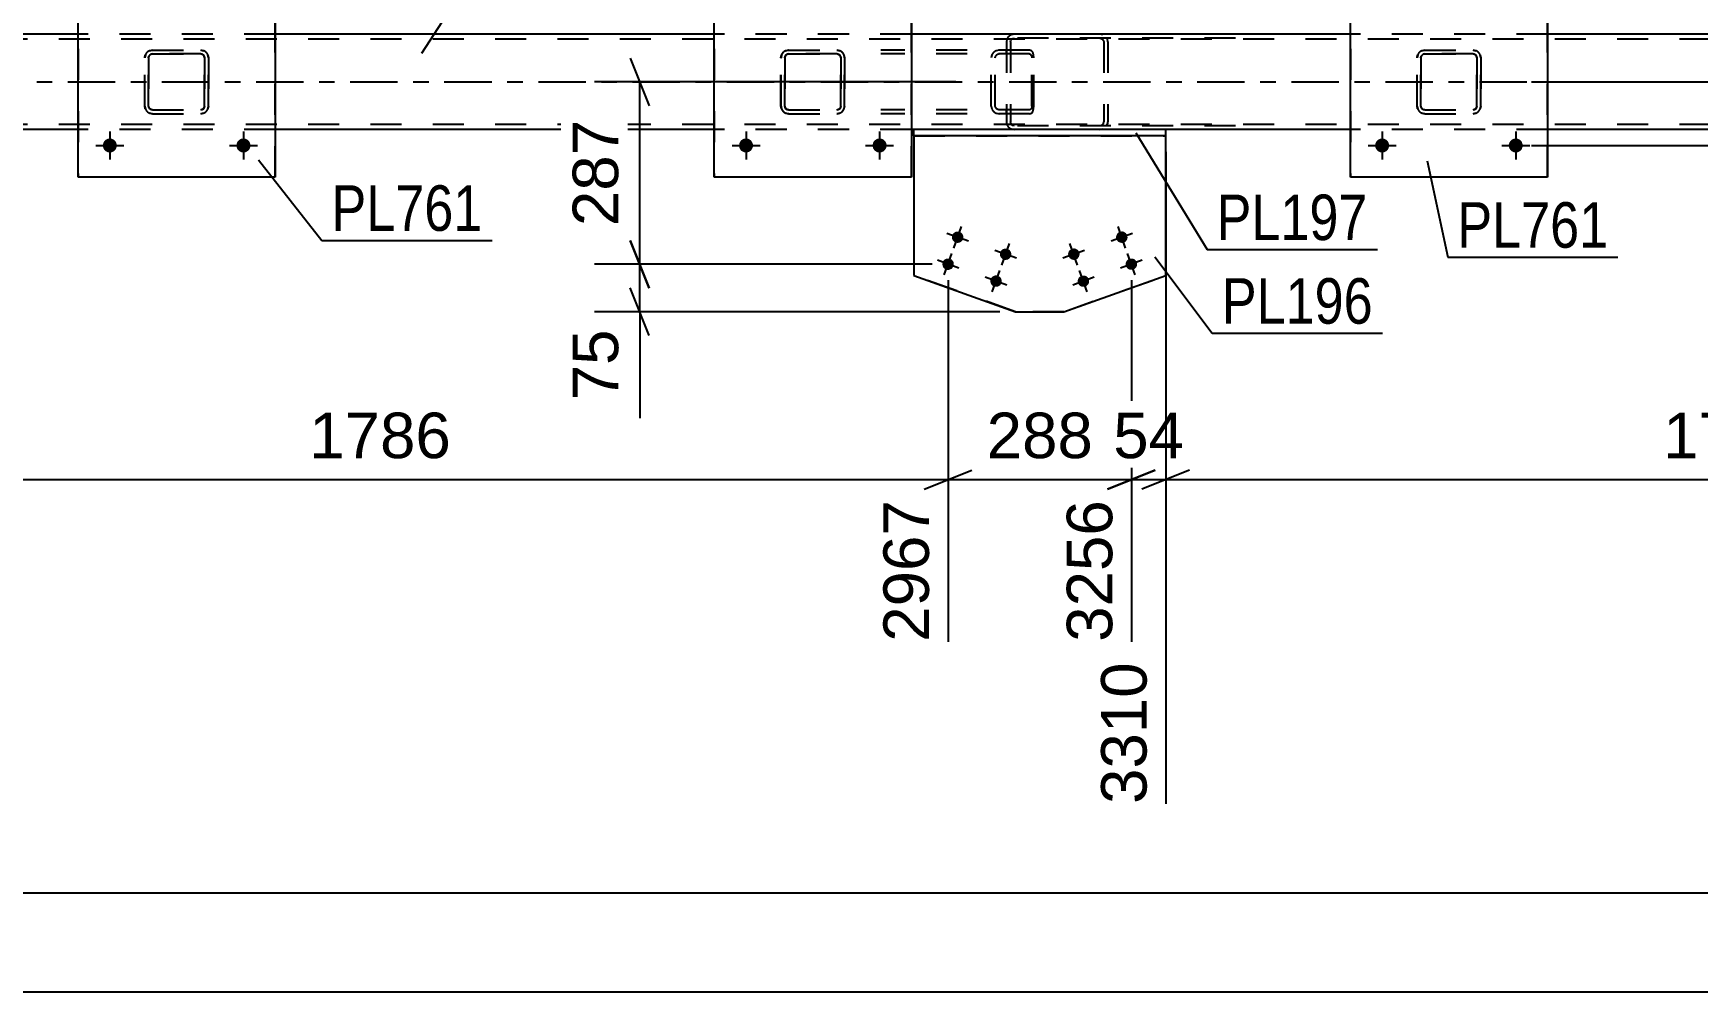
# Model space of a CAD drawing. Header units: millimetres. Extents: x -68 to 773, y -404 to 190.
# Drawn here: x 53.1 to 157.8, y 74.3 to 134.6 of the extents above; entities that cross this region are included whole.
import ezdxf

# ---------------------------------------------------------------- set-up
doc = ezdxf.new("R2010")
doc.units = ezdxf.units.MM
doc.linetypes.add('DXK_LINE_DOT2', pattern=[3.9198, 1.9599, -1.9599])
doc.linetypes.add('DXK_LINE_DOT3', pattern=[5.9187, 2.979, -0.9799, 0.9799, -0.9799])
doc.styles.add('Arial', font='ARIAL.TTF', dxfattribs={"height": 0.2})
doc.styles.add('Arial Narrow', font='ARIALN.TTF', dxfattribs={"height": 0.2})

# ---------------------------------------------------------------- blocks, each defined once
blk = doc.blocks.new('Part-318892922-5499 - 5491')
at = {"color": 2, "linetype": 'Continuous'}
for p, q in [((108.48, 128.17), (108.48, 119.39)), ((124.33, 119.39), (124.33, 128.17)), ((108.48, 119.39), (114.89, 117.11)), ((117.93, 117.11), (124.33, 119.39)), ((114.89, 117.11), (117.93, 117.11)), ((114.89, 117.11), (114.89, 117.11)), ((117.93, 117.11), (117.93, 117.11))]:
    blk.add_line(p, q, dxfattribs=at)
at = {"color": 7, "linetype": 'DXK_LINE_DOT2'}
for p, q in [((124.33, 128.17), (108.48, 128.17)), ((108.48, 128.17), (108.48, 128.17)), ((108.48, 128.17), (124.33, 128.17)), ((108.48, 128.17), (108.48, 128.17)), ((124.33, 128.17), (124.33, 128.17)), ((124.33, 128.17), (124.33, 128.17)), ((114.89, 117.11), (108.48, 119.39)), ((117.93, 117.11), (124.33, 119.39)), ((117.93, 117.11), (114.89, 117.11))]:
    blk.add_line(p, q, dxfattribs=at)
blk = doc.blocks.new('Part-318892922-5504 - 5491')
at = {"color": 2, "linetype": 'Continuous'}
for p, q in [((124.33, 128.57), (108.48, 128.57)), ((108.48, 128.17), (108.48, 128.57)), ((124.33, 128.17), (108.48, 128.17)), ((124.33, 128.17), (124.33, 128.57))]:
    blk.add_line(p, q, dxfattribs=at)
blk = doc.blocks.new('Bolt-318892922-5505 - 5491')
at = {"linetype": 'Continuous'}
for points in [[(111.25, 122.16), (111.32, 122.15), (111.39, 122.13), (111.46, 122.09), (111.51, 122.04), (111.56, 121.98), (111.59, 121.91), (111.6, 121.84), (111.6, 121.76), (111.59, 121.69), (111.56, 121.62), (111.51, 121.56), (111.46, 121.51), (111.39, 121.47), (111.32, 121.45), (111.25, 121.44), (111.17, 121.45), (111.1, 121.47), (111.04, 121.51), (110.98, 121.56), (110.93, 121.62), (110.9, 121.69), (110.89, 121.76), (110.89, 121.84), (110.9, 121.91), (110.93, 121.98), (110.98, 122.04), (111.04, 122.09), (111.1, 122.13), (111.17, 122.15)], [(110.64, 120.46), (110.72, 120.46), (110.79, 120.43), (110.86, 120.4), (110.91, 120.35), (110.96, 120.28), (110.99, 120.22), (111, 120.14), (111, 120.07), (110.99, 119.99), (110.96, 119.92), (110.91, 119.86), (110.86, 119.81), (110.79, 119.78), (110.72, 119.75), (110.64, 119.74), (110.57, 119.75), (110.5, 119.78), (110.43, 119.81), (110.38, 119.86), (110.33, 119.92), (110.3, 119.99), (110.29, 120.07), (110.29, 120.14), (110.3, 120.22), (110.33, 120.28), (110.38, 120.35), (110.43, 120.4), (110.5, 120.43), (110.57, 120.46)], [(114.26, 121.09), (114.34, 121.08), (114.41, 121.06), (114.47, 121.02), (114.53, 120.97), (114.57, 120.91), (114.6, 120.84), (114.62, 120.77), (114.62, 120.69), (114.6, 120.62), (114.57, 120.55), (114.53, 120.49), (114.47, 120.44), (114.41, 120.4), (114.34, 120.38), (114.26, 120.37), (114.19, 120.38), (114.12, 120.4), (114.05, 120.44), (114, 120.49), (113.95, 120.55), (113.92, 120.62), (113.9, 120.69), (113.9, 120.77), (113.92, 120.84), (113.95, 120.91), (114, 120.97), (114.05, 121.02), (114.12, 121.06), (114.19, 121.08)], [(113.66, 119.4), (113.74, 119.39), (113.81, 119.36), (113.87, 119.33), (113.93, 119.28), (113.97, 119.22), (114, 119.15), (114.02, 119.07), (114.02, 119), (114, 118.92), (113.97, 118.86), (113.93, 118.79), (113.87, 118.74), (113.81, 118.71), (113.74, 118.68), (113.66, 118.68), (113.59, 118.68), (113.51, 118.71), (113.45, 118.74), (113.39, 118.79), (113.35, 118.86), (113.32, 118.92), (113.3, 119), (113.3, 119.07), (113.32, 119.15), (113.35, 119.22), (113.39, 119.28), (113.45, 119.33), (113.51, 119.36), (113.59, 119.39)]]:
    blk.add_hatch(color=1, dxfattribs=at).paths.add_polyline_path(points)
at = {"color": 1, "linetype": 'Continuous'}
for p, q in [((111.01, 121.12), (111.49, 122.48)), ((111.93, 121.56), (110.57, 122.04)), ((110.4, 119.43), (110.89, 120.78)), ((114.94, 120.49), (113.58, 120.97)), ((114.02, 120.05), (114.5, 121.41)), ((111.32, 119.86), (109.97, 120.35)), ((113.42, 118.36), (113.9, 119.71)), ((114.34, 118.79), (112.98, 119.28))]:
    blk.add_line(p, q, dxfattribs=at)
blk = doc.blocks.new('Part-318892922-5506 - 5491')
at = {"color": 7, "linetype": 'DXK_LINE_DOT2'}
for p, q in [((115.77, 133.57), (106.42, 133.57)), ((115.77, 133.33), (106.42, 133.33)), ((113.4, 133.27), (113.36, 133.09)), ((113.36, 130.05), (113.36, 133.09)), ((113.61, 133.09), (113.63, 133.18)), ((113.61, 130.05), (113.61, 133.09)), ((113.63, 133.18), (113.69, 133.26)), ((113.86, 133.57), (113.67, 133.53)), ((113.69, 133.26), (113.77, 133.31)), ((113.77, 133.31), (113.86, 133.33)), ((114.31, 133.33), (114.31, 133.57)), ((115.88, 133.53), (115.77, 133.57)), ((115.77, 133.33), (115.83, 133.31)), ((115.83, 133.31), (115.87, 133.26)), ((115.87, 133.26), (115.9, 133.18)), ((115.97, 133.43), (115.88, 133.53)), ((115.9, 133.18), (115.91, 133.09)), ((115.91, 130.05), (115.91, 133.09)), ((116.02, 133.27), (115.97, 133.43)), ((116.04, 133.09), (116.02, 133.27)), ((116.04, 130.05), (116.04, 133.09)), ((115.77, 129.81), (106.42, 129.81)), ((113.36, 130.05), (113.4, 129.87)), ((113.63, 129.96), (113.61, 130.05)), ((113.69, 129.88), (113.63, 129.96)), ((113.77, 129.83), (113.69, 129.88)), ((113.86, 129.81), (113.77, 129.83)), ((114.31, 129.57), (114.31, 129.81)), ((115.83, 129.83), (115.77, 129.81)), ((115.87, 129.88), (115.83, 129.83)), ((115.9, 129.96), (115.87, 129.88)), ((115.91, 130.05), (115.9, 129.96)), ((115.97, 129.71), (116.02, 129.87)), ((116.02, 129.87), (116.04, 130.05)), ((115.77, 129.57), (106.42, 129.57)), ((113.67, 129.61), (113.86, 129.57)), ((115.77, 129.57), (115.88, 129.61)), ((115.88, 129.61), (115.97, 129.71))]:
    blk.add_line(p, q, dxfattribs=at)
for centre, start, end in [((113.85, 133.07), 111.1513, 156.1048), ((113.85, 130.06), 203.8952, 248.8487)]:
    blk.add_arc(centre, 0.492, start, end, dxfattribs=at)
blk = doc.blocks.new('Part-318892922-5729 - 5491')
at = {"color": 7, "linetype": 'DXK_LINE_DOT2'}
for p, q in [((60.13, 133.09), (60.16, 133.27)), ((60.17, 133.27), (60.13, 133.09)), ((60.13, 130.05), (60.13, 133.09)), ((60.13, 133.09), (60.13, 133.09)), ((60.13, 130.05), (60.13, 133.09)), ((60.37, 133.09), (60.39, 133.18)), ((60.38, 133.18), (60.37, 133.09)), ((60.37, 130.05), (60.37, 133.09)), ((60.37, 133.09), (60.37, 133.09)), ((60.37, 133.09), (60.37, 130.05)), ((60.44, 133.26), (60.38, 133.18)), ((60.39, 133.18), (60.44, 133.26)), ((60.42, 133.53), (60.61, 133.57)), ((60.61, 133.57), (60.43, 133.53)), ((60.44, 133.26), (60.52, 133.31)), ((60.51, 133.31), (60.44, 133.26)), ((60.61, 133.33), (60.51, 133.31)), ((60.52, 133.31), (60.61, 133.33)), ((60.61, 133.57), (63.65, 133.57)), ((60.61, 133.57), (60.61, 133.57)), ((60.61, 133.57), (63.65, 133.57)), ((60.61, 133.33), (63.65, 133.33)), ((60.61, 133.33), (60.61, 133.33)), ((63.65, 133.33), (60.61, 133.33)), ((63.65, 133.57), (63.65, 133.57)), ((63.65, 133.57), (63.83, 133.53)), ((63.83, 133.53), (63.65, 133.57)), ((63.65, 133.33), (63.65, 133.33)), ((63.65, 133.33), (63.74, 133.31)), ((63.74, 133.31), (63.65, 133.33)), ((63.74, 133.31), (63.74, 133.31)), ((63.74, 133.31), (63.82, 133.26)), ((63.82, 133.26), (63.74, 133.31)), ((63.82, 133.26), (63.87, 133.18)), ((63.87, 133.18), (63.82, 133.26)), ((63.87, 133.18), (63.89, 133.09)), ((63.89, 133.09), (63.87, 133.18)), ((63.89, 130.05), (63.89, 133.09)), ((63.89, 133.09), (63.89, 133.09)), ((63.89, 133.09), (63.89, 130.05)), ((64.09, 133.27), (64.13, 133.09)), ((64.13, 133.09), (64.09, 133.27)), ((64.13, 130.05), (64.13, 133.09)), ((64.13, 133.09), (64.13, 133.09)), ((64.13, 133.09), (64.13, 130.05)), ((60.13, 130.05), (60.13, 130.05)), ((60.16, 129.87), (60.13, 130.05)), ((60.13, 130.05), (60.17, 129.86)), ((60.37, 130.05), (60.37, 130.05)), ((60.39, 129.96), (60.37, 130.05)), ((60.37, 130.05), (60.38, 129.96)), ((60.38, 129.96), (60.44, 129.88)), ((60.44, 129.88), (60.39, 129.96)), ((60.52, 129.83), (60.44, 129.88)), ((60.44, 129.88), (60.51, 129.83)), ((60.51, 129.83), (60.61, 129.81)), ((60.61, 129.81), (60.52, 129.83)), ((60.61, 129.81), (63.65, 129.81)), ((60.61, 129.81), (60.61, 129.81)), ((60.61, 129.81), (63.65, 129.81)), ((63.74, 129.83), (63.65, 129.81)), ((63.65, 129.81), (63.74, 129.83)), ((63.65, 129.81), (63.65, 129.81)), ((63.82, 129.88), (63.74, 129.83)), ((63.74, 129.83), (63.82, 129.88)), ((63.87, 129.96), (63.82, 129.88)), ((63.82, 129.88), (63.87, 129.96)), ((63.89, 130.05), (63.87, 129.96)), ((63.87, 129.96), (63.89, 130.05)), ((63.89, 130.05), (63.89, 130.05)), ((64.13, 130.05), (64.09, 129.87)), ((64.09, 129.86), (64.13, 130.05)), ((64.13, 130.05), (64.13, 130.05)), ((60.42, 129.61), (60.43, 129.6)), ((60.61, 129.57), (60.42, 129.61)), ((60.43, 129.6), (60.61, 129.57)), ((60.61, 129.57), (63.65, 129.57)), ((60.61, 129.57), (60.61, 129.57)), ((60.61, 129.57), (63.65, 129.57)), ((63.83, 129.61), (63.65, 129.57)), ((63.65, 129.57), (63.83, 129.6)), ((63.65, 129.57), (63.65, 129.57))]:
    blk.add_line(p, q, dxfattribs=at)
at = {"color": 7, "linetype": 'DXK_LINE_DOT3'}
blk.add_line((62.13, 131.57), (62.12, 131.57), dxfattribs=at)
at = {"color": 7, "linetype": 'DXK_LINE_DOT2'}
for centre, start, end in [((60.61, 133.09), 112.5, 157.5), ((60.61, 133.09), 112.5, 157.5), ((63.65, 133.09), 22.5, 67.5), ((63.65, 133.09), 22.5, 67.5), ((60.61, 130.05), 202.5, 247.5), ((60.61, 130.05), 202.5, 247.5), ((63.65, 130.05), 292.5, 337.5), ((63.65, 130.05), 292.5, 337.5)]:
    blk.add_arc(centre, 0.48, start, end, dxfattribs=at)
blk = doc.blocks.new('Part-318892922-5745 - 5491')
at = {"color": 7, "linetype": 'DXK_LINE_DOT2'}
for p, q in [((668.17, 134.25), (7.94, 134.25)), ((68.33, 134.57), (55.93, 134.57)), ((108.34, 134.57), (95.94, 134.57)), ((148.34, 134.57), (135.94, 134.57)), ((668.17, 128.89), (7.94, 128.89)), ((68.33, 128.57), (55.93, 128.57)), ((108.34, 128.57), (95.94, 128.57)), ((124.33, 128.57), (108.48, 128.57)), ((148.34, 128.57), (135.94, 128.57))]:
    blk.add_line(p, q, dxfattribs=at)
at = {"color": 2, "linetype": 'Continuous'}
for p, q in [((55.93, 134.57), (28.34, 134.57)), ((95.94, 134.57), (68.33, 134.57)), ((135.94, 134.57), (108.34, 134.57)), ((175.93, 134.57), (148.34, 134.57)), ((55.93, 128.57), (39.2, 128.57)), ((95.94, 128.57), (68.33, 128.57)), ((108.48, 128.57), (108.34, 128.57)), ((135.94, 128.57), (124.33, 128.57)), ((175.93, 128.57), (148.34, 128.57))]:
    blk.add_line(p, q, dxfattribs=at)
at = {"color": 7, "linetype": 'DXK_LINE_DOT3'}
blk.add_line((7.94, 131.57), (668.17, 131.57), dxfattribs=at)
blk = doc.blocks.new('Bolt-318892922-5659 - 5491')
at = {"linetype": 'Continuous'}
for points in [[(57.49, 127.57), (57.5, 127.66), (57.53, 127.75), (57.57, 127.83), (57.64, 127.9), (57.71, 127.95), (57.79, 127.99), (57.88, 128.01), (57.98, 128.01), (58.07, 127.99), (58.15, 127.95), (58.23, 127.9), (58.29, 127.83), (58.33, 127.75), (58.36, 127.66), (58.37, 127.57), (58.36, 127.48), (58.33, 127.39), (58.29, 127.31), (58.23, 127.24), (58.15, 127.19), (58.07, 127.15), (57.98, 127.13), (57.88, 127.13), (57.79, 127.15), (57.71, 127.19), (57.64, 127.24), (57.57, 127.31), (57.53, 127.39), (57.5, 127.48)], [(65.89, 127.57), (65.9, 127.66), (65.93, 127.75), (65.97, 127.83), (66.04, 127.9), (66.11, 127.95), (66.19, 127.99), (66.28, 128.01), (66.38, 128.01), (66.47, 127.99), (66.55, 127.95), (66.63, 127.9), (66.69, 127.83), (66.73, 127.75), (66.76, 127.66), (66.77, 127.57), (66.76, 127.48), (66.73, 127.39), (66.69, 127.31), (66.63, 127.24), (66.55, 127.19), (66.47, 127.15), (66.38, 127.13), (66.28, 127.13), (66.19, 127.15), (66.11, 127.19), (66.04, 127.24), (65.97, 127.31), (65.93, 127.39), (65.9, 127.48)]]:
    blk.add_hatch(color=1, dxfattribs=at).paths.add_polyline_path(points)
at = {"color": 1, "linetype": 'Continuous'}
for p, q in [((57.93, 128.45), (57.93, 126.69)), ((66.33, 128.45), (66.33, 126.69)), ((57.05, 127.57), (58.81, 127.57)), ((65.45, 127.57), (67.21, 127.57))]:
    blk.add_line(p, q, dxfattribs=at)
blk = doc.blocks.new('Part-318892922-5690 - 5491')
at = {"color": 7, "linetype": 'DXK_LINE_DOT2'}
for p, q in [((114.34, 134.25), (114.31, 134.09)), ((114.31, 134.09), (114.31, 129.05)), ((114.35, 134.27), (114.34, 134.25)), ((114.56, 134.09), (114.58, 134.18)), ((114.56, 134.09), (114.56, 129.05)), ((114.58, 134.18), (114.64, 134.26)), ((114.82, 134.57), (114.62, 134.53)), ((114.64, 134.26), (114.72, 134.31)), ((114.72, 134.31), (114.82, 134.33)), ((128.72, 134.57), (114.82, 134.57)), ((128.72, 134.33), (114.82, 134.33)), ((120.38, 134.53), (120.18, 134.57)), ((120.18, 134.33), (120.28, 134.31)), ((120.28, 134.31), (120.36, 134.26)), ((120.36, 134.26), (120.42, 134.18)), ((120.42, 134.18), (120.44, 134.09)), ((120.44, 134.09), (120.44, 129.05)), ((120.66, 134.25), (120.65, 134.27)), ((120.69, 134.09), (120.66, 134.25)), ((120.69, 134.09), (120.69, 129.05)), ((114.31, 129.05), (114.32, 128.98)), ((114.32, 128.98), (114.35, 128.87)), ((114.58, 128.98), (114.56, 129.05)), ((114.58, 128.96), (114.58, 128.98)), ((114.64, 128.88), (114.58, 128.96)), ((114.72, 128.83), (114.64, 128.88)), ((114.82, 128.81), (114.72, 128.83)), ((128.72, 128.81), (114.82, 128.81)), ((120.28, 128.83), (120.18, 128.81)), ((120.36, 128.88), (120.28, 128.83)), ((120.42, 128.96), (120.36, 128.88)), ((120.42, 128.98), (120.44, 129.05)), ((120.42, 128.96), (120.42, 128.98)), ((120.65, 128.87), (120.68, 128.98)), ((120.68, 128.98), (120.69, 129.05)), ((114.62, 128.61), (114.82, 128.57)), ((128.72, 128.57), (114.82, 128.57)), ((120.18, 128.57), (120.38, 128.61))]:
    blk.add_line(p, q, dxfattribs=at)
for centre, start, end in [((114.8, 134.07), 110.7583, 155.68), ((114.8, 129.07), 204.32, 249.2417)]:
    blk.add_arc(centre, 0.496, start, end, dxfattribs=at)
blk = doc.blocks.new('Bolt-318892922-5697 - 5491')
at = {"linetype": 'Continuous'}
for points in [[(137.5, 127.57), (137.51, 127.66), (137.54, 127.75), (137.59, 127.83), (137.65, 127.9), (137.72, 127.95), (137.81, 127.99), (137.9, 128.01), (137.99, 128.01), (138.08, 127.99), (138.16, 127.95), (138.24, 127.9), (138.3, 127.83), (138.34, 127.75), (138.37, 127.66), (138.38, 127.57), (138.37, 127.48), (138.34, 127.39), (138.3, 127.31), (138.24, 127.24), (138.16, 127.19), (138.08, 127.15), (137.99, 127.13), (137.9, 127.13), (137.81, 127.15), (137.72, 127.19), (137.65, 127.24), (137.59, 127.31), (137.54, 127.39), (137.51, 127.48)], [(145.9, 127.57), (145.91, 127.66), (145.94, 127.75), (145.99, 127.83), (146.05, 127.9), (146.12, 127.95), (146.21, 127.99), (146.3, 128.01), (146.39, 128.01), (146.48, 127.99), (146.56, 127.95), (146.64, 127.9), (146.7, 127.83), (146.74, 127.75), (146.77, 127.66), (146.78, 127.57), (146.77, 127.48), (146.74, 127.39), (146.7, 127.31), (146.64, 127.24), (146.56, 127.19), (146.48, 127.15), (146.39, 127.13), (146.3, 127.13), (146.21, 127.15), (146.12, 127.19), (146.05, 127.24), (145.99, 127.31), (145.94, 127.39), (145.91, 127.48)]]:
    blk.add_hatch(color=1, dxfattribs=at).paths.add_polyline_path(points)
at = {"color": 1, "linetype": 'Continuous'}
for p, q in [((137.94, 128.45), (137.94, 126.69)), ((146.34, 128.45), (146.34, 126.69)), ((137.06, 127.57), (138.82, 127.57)), ((145.46, 127.57), (147.22, 127.57))]:
    blk.add_line(p, q, dxfattribs=at)
blk = doc.blocks.new('Bolt-318892922-5699 - 5491')
at = {"linetype": 'Continuous'}
for points in [[(97.5, 127.57), (97.51, 127.66), (97.53, 127.75), (97.58, 127.83), (97.64, 127.9), (97.72, 127.95), (97.8, 127.99), (97.89, 128.01), (97.98, 128.01), (98.07, 127.99), (98.16, 127.95), (98.23, 127.9), (98.29, 127.83), (98.34, 127.75), (98.37, 127.66), (98.38, 127.57), (98.37, 127.48), (98.34, 127.39), (98.29, 127.31), (98.23, 127.24), (98.16, 127.19), (98.07, 127.15), (97.98, 127.13), (97.89, 127.13), (97.8, 127.15), (97.72, 127.19), (97.64, 127.24), (97.58, 127.31), (97.53, 127.39), (97.51, 127.48)], [(105.9, 127.57), (105.91, 127.66), (105.93, 127.75), (105.98, 127.83), (106.04, 127.9), (106.12, 127.95), (106.2, 127.99), (106.29, 128.01), (106.38, 128.01), (106.47, 127.99), (106.56, 127.95), (106.63, 127.9), (106.69, 127.83), (106.74, 127.75), (106.77, 127.66), (106.78, 127.57), (106.77, 127.48), (106.74, 127.39), (106.69, 127.31), (106.63, 127.24), (106.56, 127.19), (106.47, 127.15), (106.38, 127.13), (106.29, 127.13), (106.2, 127.15), (106.12, 127.19), (106.04, 127.24), (105.98, 127.31), (105.93, 127.39), (105.91, 127.48)]]:
    blk.add_hatch(color=1, dxfattribs=at).paths.add_polyline_path(points)
at = {"color": 1, "linetype": 'Continuous'}
for p, q in [((97.94, 128.45), (97.94, 126.69)), ((106.34, 128.45), (106.34, 126.69)), ((97.06, 127.57), (98.82, 127.57)), ((105.46, 127.57), (107.22, 127.57))]:
    blk.add_line(p, q, dxfattribs=at)
blk = doc.blocks.new('Part-318892922-5734 - 5491')
at = {"color": 2, "linetype": 'Continuous'}
for p, q in [((55.93, 125.57), (55.93, 137.57)), ((55.93, 137.57), (55.93, 137.57)), ((55.93, 137.57), (68.33, 137.57)), ((68.33, 137.57), (68.33, 125.57)), ((55.93, 125.57), (55.93, 125.57)), ((68.33, 125.57), (55.93, 125.57))]:
    blk.add_line(p, q, dxfattribs=at)
at = {"color": 7, "linetype": 'DXK_LINE_DOT2'}
for p, q in [((55.93, 137.57), (55.93, 125.57)), ((55.93, 137.57), (55.93, 137.57)), ((68.33, 125.57), (68.33, 137.57)), ((55.93, 125.57), (55.93, 125.57))]:
    blk.add_line(p, q, dxfattribs=at)
blk = doc.blocks.new('Part-318892922-5753 - 5491')
at = {"color": 7, "linetype": 'DXK_LINE_DOT2'}
for p, q in [((140.14, 133.09), (140.17, 133.27)), ((140.18, 133.27), (140.14, 133.09)), ((140.14, 130.05), (140.14, 133.09)), ((140.14, 133.09), (140.14, 133.09)), ((140.14, 130.05), (140.14, 133.09)), ((140.38, 133.09), (140.4, 133.18)), ((140.4, 133.18), (140.38, 133.09)), ((140.38, 130.05), (140.38, 133.09)), ((140.38, 133.09), (140.38, 133.09)), ((140.38, 133.09), (140.38, 130.05)), ((140.4, 133.18), (140.45, 133.26)), ((140.45, 133.26), (140.4, 133.18)), ((140.43, 133.53), (140.62, 133.57)), ((140.62, 133.57), (140.44, 133.53)), ((140.45, 133.26), (140.53, 133.31)), ((140.53, 133.31), (140.45, 133.26)), ((140.53, 133.31), (140.62, 133.33)), ((140.62, 133.33), (140.53, 133.31)), ((140.62, 133.57), (143.66, 133.57)), ((140.62, 133.57), (140.62, 133.57)), ((140.62, 133.57), (143.66, 133.57)), ((140.62, 133.33), (143.66, 133.33)), ((140.62, 133.33), (140.62, 133.33)), ((143.66, 133.33), (140.62, 133.33)), ((143.66, 133.57), (143.66, 133.57)), ((143.66, 133.57), (143.84, 133.53)), ((143.85, 133.53), (143.66, 133.57)), ((143.66, 133.33), (143.66, 133.33)), ((143.66, 133.33), (143.75, 133.31)), ((143.75, 133.31), (143.66, 133.33)), ((143.75, 133.31), (143.75, 133.31)), ((143.75, 133.31), (143.83, 133.26)), ((143.83, 133.26), (143.75, 133.31)), ((143.83, 133.26), (143.88, 133.18)), ((143.88, 133.18), (143.83, 133.26)), ((143.88, 133.18), (143.9, 133.09)), ((143.9, 133.09), (143.88, 133.18)), ((143.9, 130.05), (143.9, 133.09)), ((143.9, 133.09), (143.9, 133.09)), ((143.9, 133.09), (143.9, 130.05)), ((144.1, 133.27), (144.14, 133.09)), ((144.14, 133.09), (144.1, 133.27)), ((144.14, 130.05), (144.14, 133.09)), ((144.14, 133.09), (144.14, 133.09)), ((144.14, 133.09), (144.14, 130.05)), ((140.14, 130.05), (140.14, 130.05)), ((140.17, 129.87), (140.14, 130.05)), ((140.14, 130.05), (140.18, 129.86)), ((140.38, 130.05), (140.38, 130.05)), ((140.4, 129.96), (140.38, 130.05)), ((140.38, 130.05), (140.4, 129.96)), ((140.45, 129.88), (140.4, 129.96)), ((140.4, 129.96), (140.45, 129.88)), ((140.53, 129.83), (140.45, 129.88)), ((140.45, 129.88), (140.53, 129.83)), ((140.62, 129.81), (140.53, 129.83)), ((140.53, 129.83), (140.62, 129.81)), ((140.62, 129.81), (143.66, 129.81)), ((140.62, 129.81), (140.62, 129.81)), ((140.62, 129.81), (143.66, 129.81)), ((143.75, 129.83), (143.66, 129.81)), ((143.66, 129.81), (143.75, 129.83)), ((143.66, 129.81), (143.66, 129.81)), ((143.83, 129.88), (143.75, 129.83)), ((143.75, 129.83), (143.83, 129.88)), ((143.88, 129.96), (143.83, 129.88)), ((143.83, 129.88), (143.88, 129.96)), ((143.9, 130.05), (143.88, 129.96)), ((143.88, 129.96), (143.9, 130.05)), ((143.9, 130.05), (143.9, 130.05)), ((144.14, 130.05), (144.1, 129.87)), ((144.1, 129.86), (144.14, 130.05)), ((144.14, 130.05), (144.14, 130.05)), ((140.43, 129.61), (140.44, 129.6)), ((140.62, 129.57), (140.43, 129.61)), ((140.44, 129.6), (140.62, 129.57)), ((140.62, 129.57), (143.66, 129.57)), ((140.62, 129.57), (140.62, 129.57)), ((140.62, 129.57), (143.66, 129.57)), ((143.84, 129.61), (143.66, 129.57)), ((143.66, 129.57), (143.85, 129.6)), ((143.66, 129.57), (143.66, 129.57))]:
    blk.add_line(p, q, dxfattribs=at)
at = {"color": 7, "linetype": 'DXK_LINE_DOT3'}
blk.add_line((142.14, 131.57), (142.13, 131.57), dxfattribs=at)
at = {"color": 7, "linetype": 'DXK_LINE_DOT2'}
for centre, start, end in [((140.62, 133.09), 112.5, 157.5), ((140.62, 133.09), 112.5, 157.5), ((143.66, 133.09), 22.5, 67.5), ((143.66, 133.09), 22.5, 67.5), ((140.62, 130.05), 202.5, 247.5), ((140.62, 130.05), 202.5, 247.5), ((143.66, 130.05), 292.5, 337.5), ((143.66, 130.05), 292.5, 337.5)]:
    blk.add_arc(centre, 0.48, start, end, dxfattribs=at)
blk = doc.blocks.new('Part-318892922-5758 - 5491')
at = {"color": 2, "linetype": 'Continuous'}
for p, q in [((135.94, 125.57), (135.94, 137.57)), ((135.94, 137.57), (135.94, 137.57)), ((135.94, 137.57), (148.34, 137.57)), ((148.34, 137.57), (148.34, 125.57)), ((135.94, 125.57), (135.94, 125.57)), ((148.34, 125.57), (135.94, 125.57))]:
    blk.add_line(p, q, dxfattribs=at)
at = {"color": 7, "linetype": 'DXK_LINE_DOT2'}
for p, q in [((135.94, 137.57), (135.94, 125.57)), ((135.94, 137.57), (135.94, 137.57)), ((148.34, 125.57), (148.34, 137.57)), ((135.94, 125.57), (135.94, 125.57))]:
    blk.add_line(p, q, dxfattribs=at)
blk = doc.blocks.new('Part-318892922-5759 - 5491')
at = {"color": 7, "linetype": 'DXK_LINE_DOT2'}
for p, q in [((100.13, 133.09), (100.17, 133.27)), ((100.13, 133.09), (100.14, 133.09)), ((100.13, 130.05), (100.13, 133.09)), ((100.17, 133.27), (100.14, 133.09)), ((100.14, 130.05), (100.14, 133.09)), ((100.39, 133.18), (100.37, 133.09)), ((100.38, 133.09), (100.37, 133.09)), ((100.37, 133.09), (100.37, 130.05)), ((100.38, 133.09), (100.39, 133.18)), ((100.38, 130.05), (100.38, 133.09)), ((100.39, 133.18), (100.45, 133.26)), ((100.44, 133.26), (100.39, 133.18)), ((100.43, 133.53), (100.61, 133.57)), ((100.62, 133.57), (100.43, 133.53)), ((100.52, 133.31), (100.44, 133.26)), ((100.45, 133.26), (100.52, 133.31)), ((100.52, 133.31), (100.62, 133.33)), ((100.61, 133.33), (100.52, 133.31)), ((100.62, 133.57), (100.61, 133.57)), ((100.61, 133.57), (103.65, 133.57)), ((100.61, 133.33), (100.62, 133.33)), ((103.65, 133.33), (100.61, 133.33)), ((100.62, 133.57), (103.66, 133.57)), ((100.62, 133.33), (103.66, 133.33)), ((103.65, 133.57), (103.66, 133.57)), ((103.65, 133.57), (103.84, 133.53)), ((103.66, 133.33), (103.65, 133.33)), ((103.74, 133.31), (103.65, 133.33)), ((103.84, 133.53), (103.66, 133.57)), ((103.66, 133.33), (103.75, 133.31)), ((103.74, 133.31), (103.75, 133.31)), ((103.82, 133.26), (103.74, 133.31)), ((103.75, 133.31), (103.83, 133.26)), ((103.87, 133.18), (103.82, 133.26)), ((103.83, 133.26), (103.88, 133.18)), ((103.89, 133.09), (103.87, 133.18)), ((103.88, 133.18), (103.9, 133.09)), ((103.9, 133.09), (103.89, 133.09)), ((103.89, 133.09), (103.89, 130.05)), ((103.9, 130.05), (103.9, 133.09)), ((104.09, 133.27), (104.13, 133.09)), ((104.14, 133.09), (104.1, 133.27)), ((104.14, 133.09), (104.13, 133.09)), ((104.13, 133.09), (104.13, 130.05)), ((104.14, 130.05), (104.14, 133.09)), ((100.14, 130.05), (100.13, 130.05)), ((100.17, 129.87), (100.13, 130.05)), ((100.14, 130.05), (100.17, 129.86)), ((100.37, 130.05), (100.38, 130.05)), ((100.37, 130.05), (100.39, 129.96)), ((100.39, 129.96), (100.38, 130.05)), ((100.45, 129.88), (100.39, 129.96)), ((100.39, 129.96), (100.44, 129.88)), ((100.44, 129.88), (100.52, 129.83)), ((100.52, 129.83), (100.45, 129.88)), ((100.62, 129.81), (100.52, 129.83)), ((100.52, 129.83), (100.61, 129.81)), ((100.62, 129.81), (100.61, 129.81)), ((100.61, 129.81), (103.65, 129.81)), ((100.62, 129.81), (103.66, 129.81)), ((103.65, 129.81), (103.74, 129.83)), ((103.65, 129.81), (103.66, 129.81)), ((103.75, 129.83), (103.66, 129.81)), ((103.74, 129.83), (103.82, 129.88)), ((103.83, 129.88), (103.75, 129.83)), ((103.82, 129.88), (103.87, 129.96)), ((103.88, 129.96), (103.83, 129.88)), ((103.87, 129.96), (103.89, 130.05)), ((103.9, 130.05), (103.88, 129.96)), ((103.89, 130.05), (103.9, 130.05)), ((104.13, 130.05), (104.09, 129.87)), ((104.1, 129.86), (104.14, 130.05)), ((104.13, 130.05), (104.14, 130.05)), ((100.43, 129.61), (100.43, 129.6)), ((100.61, 129.57), (100.43, 129.61)), ((100.43, 129.6), (100.62, 129.57)), ((100.62, 129.57), (100.61, 129.57)), ((100.61, 129.57), (103.65, 129.57)), ((100.62, 129.57), (103.66, 129.57)), ((103.84, 129.61), (103.65, 129.57)), ((103.65, 129.57), (103.66, 129.57)), ((103.66, 129.57), (103.84, 129.6))]:
    blk.add_line(p, q, dxfattribs=at)
at = {"color": 7, "linetype": 'DXK_LINE_DOT3'}
blk.add_line((102.14, 131.57), (102.13, 131.57), dxfattribs=at)
at = {"color": 7, "linetype": 'DXK_LINE_DOT2'}
for centre, start, end in [((100.61, 133.09), 112.5, 157.5), ((100.62, 133.09), 112.5, 157.5), ((103.65, 133.09), 22.5, 67.5), ((103.66, 133.09), 22.5, 67.5), ((100.61, 130.05), 202.5, 247.5), ((100.62, 130.05), 202.5, 247.5), ((103.65, 130.05), 292.5, 337.5), ((103.66, 130.05), 292.5, 337.5)]:
    blk.add_arc(centre, 0.48, start, end, dxfattribs=at)
blk = doc.blocks.new('Part-318892922-5764 - 5491')
at = {"color": 2, "linetype": 'Continuous'}
for p, q in [((95.94, 125.57), (95.94, 137.57)), ((95.94, 137.57), (95.94, 137.57)), ((95.94, 137.57), (108.34, 137.57)), ((108.34, 137.57), (108.34, 125.57)), ((95.94, 125.57), (95.94, 125.57)), ((108.34, 125.57), (95.94, 125.57))]:
    blk.add_line(p, q, dxfattribs=at)
at = {"color": 7, "linetype": 'DXK_LINE_DOT2'}
for p, q in [((95.94, 137.57), (95.94, 125.57)), ((95.94, 137.57), (95.94, 137.57)), ((108.34, 125.57), (108.34, 137.57)), ((95.94, 125.57), (95.94, 125.57))]:
    blk.add_line(p, q, dxfattribs=at)
blk = doc.blocks.new('Bolt-318892922-5771 - 5491')
at = {"linetype": 'Continuous'}
for points in [[(121.8, 121.52), (121.73, 121.48), (121.66, 121.45), (121.59, 121.44), (121.51, 121.45), (121.44, 121.47), (121.37, 121.5), (121.31, 121.55), (121.27, 121.61), (121.23, 121.67), (121.21, 121.74), (121.21, 121.82), (121.22, 121.89), (121.25, 121.96), (121.29, 122.03), (121.34, 122.08), (121.4, 122.12), (121.48, 122.15), (121.55, 122.16), (121.62, 122.16), (121.7, 122.14), (121.76, 122.1), (121.82, 122.06), (121.87, 122), (121.9, 121.93), (121.92, 121.86), (121.93, 121.78), (121.92, 121.71), (121.89, 121.64), (121.85, 121.58)], [(118.78, 120.45), (118.72, 120.41), (118.65, 120.38), (118.57, 120.37), (118.5, 120.38), (118.42, 120.4), (118.36, 120.43), (118.3, 120.48), (118.25, 120.54), (118.22, 120.6), (118.2, 120.67), (118.19, 120.75), (118.2, 120.82), (118.23, 120.89), (118.27, 120.96), (118.33, 121.01), (118.39, 121.05), (118.46, 121.08), (118.53, 121.09), (118.61, 121.09), (118.68, 121.07), (118.75, 121.03), (118.81, 120.99), (118.85, 120.93), (118.89, 120.86), (118.91, 120.79), (118.91, 120.71), (118.9, 120.64), (118.87, 120.57), (118.83, 120.51)], [(122.4, 119.83), (122.33, 119.78), (122.26, 119.76), (122.19, 119.75), (122.11, 119.75), (122.04, 119.77), (121.97, 119.8), (121.92, 119.85), (121.87, 119.91), (121.83, 119.98), (121.81, 120.05), (121.81, 120.12), (121.82, 120.2), (121.85, 120.27), (121.89, 120.33), (121.94, 120.38), (122.01, 120.43), (122.08, 120.45), (122.15, 120.46), (122.23, 120.46), (122.3, 120.44), (122.37, 120.41), (122.42, 120.36), (122.47, 120.3), (122.51, 120.23), (122.53, 120.16), (122.53, 120.09), (122.52, 120.01), (122.49, 119.94), (122.45, 119.88)], [(119.38, 118.76), (119.32, 118.71), (119.25, 118.69), (119.17, 118.68), (119.1, 118.68), (119.03, 118.7), (118.96, 118.73), (118.9, 118.78), (118.85, 118.84), (118.82, 118.91), (118.8, 118.98), (118.79, 119.05), (118.81, 119.13), (118.83, 119.2), (118.87, 119.26), (118.93, 119.31), (118.99, 119.36), (119.06, 119.38), (119.14, 119.39), (119.21, 119.39), (119.28, 119.37), (119.35, 119.34), (119.41, 119.29), (119.46, 119.23), (119.49, 119.16), (119.51, 119.09), (119.51, 119.02), (119.5, 118.94), (119.48, 118.87), (119.43, 118.81)]]:
    blk.add_hatch(color=1, dxfattribs=at).paths.add_polyline_path(points)
at = {"color": 1, "linetype": 'Continuous'}
for p, q in [((121.81, 121.12), (121.33, 122.48)), ((122.25, 122.04), (120.89, 121.56)), ((119.23, 120.97), (117.87, 120.49)), ((118.79, 120.05), (118.31, 121.41)), ((122.41, 119.43), (121.93, 120.78)), ((119.4, 118.36), (118.91, 119.71)), ((122.85, 120.35), (121.49, 119.86)), ((119.83, 119.28), (118.48, 118.79))]:
    blk.add_line(p, q, dxfattribs=at)
blk = doc.blocks.new('StraightDimension-318892922-6816 - 5491')
at = {"color": 7, "linetype": 'Continuous'}
for p, q in [((90.65, 121.6), (91.85, 118.6)), ((109.64, 120.1), (88.4, 120.1)), ((91.25, 117.11), (91.25, 120.1)), ((91.85, 115.61), (90.65, 118.61)), ((113.89, 117.11), (88.4, 117.11)), ((91.25, 117.11), (91.25, 110.42)), ((91.25, 117.11), (91.25, 110.42))]:
    blk.add_line(p, q, dxfattribs=at)
at = {"color": 0}
blk.add_wipeout([(90.5, 116.59), (86.3, 116.59), (86.3, 110.94), (90.5, 110.94)], dxfattribs=at)
at = {"color": 3, "style": 'Arial'}
blk.add_text('75', height=2.865, rotation=90.0002, dxfattribs=at).set_placement((89.9, 111.54))
blk = doc.blocks.new('StraightDimension-318892922-6744 - 5491')
at = {"color": 7, "linetype": 'Continuous'}
blk.add_line((-4.16, 80.56), (668.17, 80.56), dxfattribs=at)
blk = doc.blocks.new('StraightDimension-318892922-6085 - 5491')
at = {"color": 7, "linetype": 'Continuous'}
for p, q in [((110.64, 119.1), (110.64, 96.35)), ((122.17, 119.1), (122.17, 96.35)), ((109.14, 105.95), (112.14, 107.15)), ((123.67, 107.15), (120.67, 105.95)), ((110.64, 106.55), (122.17, 106.55))]:
    blk.add_line(p, q, dxfattribs=at)
at = {"color": 0}
blk.add_wipeout([(120.34, 107.3), (120.34, 111.5), (112.47, 111.5), (112.47, 107.3)], dxfattribs=at)
at = {"color": 0, "linetype": 'Continuous'}
blk.add_wipeout([(121.57, 105.85), (117.37, 105.85), (117.37, 95.75), (121.57, 95.75)], dxfattribs=at)
at = {"color": 3, "style": 'Arial'}
blk.add_text('288', height=2.865, dxfattribs=at).set_placement((113.07, 107.9))
at = {"color": 3, "linetype": 'Continuous', "style": 'Arial'}
blk.add_text('3256', height=2.865, rotation=90.0002, dxfattribs=at).set_placement((120.97, 96.35))
blk = doc.blocks.new('StraightDimension-318892922-5986 - 5491')
at = {"color": 7, "linetype": 'Continuous'}
for p, q in [((124.33, 127.17), (124.33, 86.15)), ((122.17, 119.1), (122.17, 96.35)), ((120.67, 105.95), (123.67, 107.15)), ((125.83, 107.15), (122.83, 105.95)), ((122.17, 106.55), (124.33, 106.55))]:
    blk.add_line(p, q, dxfattribs=at)
at = {"color": 0, "linetype": 'Continuous'}
blk.add_wipeout([(123.73, 95.65), (119.53, 95.65), (119.53, 85.55), (123.73, 85.55)], dxfattribs=at)
at = {"color": 3, "linetype": 'Continuous', "style": 'Arial'}
blk.add_text('3310', height=2.865, rotation=90.0002, dxfattribs=at).set_placement((123.13, 86.15))
at = {"color": 0}
blk.add_wipeout([(126.08, 107.3), (126.08, 111.5), (120.43, 111.5), (120.43, 107.3)], dxfattribs=at)
at = {"color": 3, "style": 'Arial'}
blk.add_text('54', height=2.865, dxfattribs=at).set_placement((121.03, 107.9))
blk = doc.blocks.new('StraightDimension-318892922-5995 - 5491')
at = {"color": 7, "linetype": 'Continuous'}
for p, q in [((39.2, 124.57), (39.2, 86.15)), ((110.64, 119.1), (110.64, 96.35)), ((40.7, 107.15), (37.7, 105.95)), ((109.14, 105.95), (112.14, 107.15)), ((39.2, 106.55), (110.64, 106.55))]:
    blk.add_line(p, q, dxfattribs=at)
at = {"color": 0}
blk.add_wipeout([(79.97, 107.3), (79.97, 111.5), (69.87, 111.5), (69.87, 107.3)], dxfattribs=at)
at = {"color": 3, "style": 'Arial'}
blk.add_text('1786', height=2.865, dxfattribs=at).set_placement((70.47, 107.9))
at = {"color": 0, "linetype": 'Continuous'}
blk.add_wipeout([(110.04, 105.85), (105.84, 105.85), (105.84, 95.75), (110.04, 95.75)], dxfattribs=at)
at = {"color": 3, "linetype": 'Continuous', "style": 'Arial'}
blk.add_text('2967', height=2.865, rotation=90.0002, dxfattribs=at).set_placement((109.44, 96.35))
blk = doc.blocks.new('StraightDimension-318892922-6076 - 5491')
at = {"color": 7, "linetype": 'Continuous'}
for p, q in [((124.33, 127.17), (124.33, 86.15)), ((195.78, 119.1), (195.78, 96.35)), ((125.83, 107.15), (122.83, 105.95)), ((194.28, 105.95), (197.28, 107.15)), ((124.33, 106.55), (195.78, 106.55))]:
    blk.add_line(p, q, dxfattribs=at)
at = {"color": 0}
blk.add_wipeout([(165.1, 107.3), (165.1, 111.5), (155.01, 111.5), (155.01, 107.3)], dxfattribs=at)
at = {"color": 3, "style": 'Arial'}
blk.add_text('1786', height=2.865, dxfattribs=at).set_placement((155.61, 107.9))
at = {"color": 0, "linetype": 'Continuous'}
blk.add_wipeout([(195.18, 105.85), (190.98, 105.85), (190.98, 95.75), (195.18, 95.75)], dxfattribs=at)
at = {"color": 3, "linetype": 'Continuous', "style": 'Arial'}
blk.add_text('5096', height=2.865, rotation=90.0002, dxfattribs=at).set_placement((194.58, 96.35))
blk = doc.blocks.new('StraightDimension-318892922-6235 - 5491')
at = {"color": 7, "linetype": 'Continuous'}
for p, q in [((162.92, 135.57), (162.92, 144.49)), ((162.92, 135.57), (162.92, 144.49)), ((162.32, 137.07), (163.52, 134.07)), ((147.34, 135.57), (165.32, 135.57)), ((162.92, 131.57), (162.92, 135.57)), ((163.52, 130.07), (162.32, 133.07)), ((147.33, 131.57), (165.32, 131.57))]:
    blk.add_line(p, q, dxfattribs=at)
at = {"color": 0, "linetype": 'Continuous'}
blk.add_wipeout([(168.02, 144.52), (163.82, 144.52), (163.82, 135.54), (168.02, 135.54)], dxfattribs=at)
at = {"color": 0}
blk.add_wipeout([(162.17, 143.96), (157.97, 143.96), (157.97, 136.09), (162.17, 136.09)], dxfattribs=at)
at = {"color": 3, "linetype": 'Continuous', "style": 'Arial'}
blk.add_text('TYP', height=2.865, rotation=90.0002, dxfattribs=at).set_placement((167.42, 136.14))
at = {"color": 3, "style": 'Arial'}
blk.add_text('100', height=2.865, rotation=90.0002, dxfattribs=at).set_placement((161.57, 136.69))
blk = doc.blocks.new('StraightDimension-318892922-6256 - 5491')
at = {"color": 7, "linetype": 'Continuous'}
for p, q in [((162.32, 133.07), (163.52, 130.07)), ((147.33, 131.57), (165.32, 131.57)), ((162.92, 127.57), (162.92, 131.57)), ((163.52, 126.07), (162.32, 129.07)), ((147.33, 127.57), (165.32, 127.57)), ((162.92, 127.57), (162.92, 118.65)), ((162.92, 127.57), (162.92, 118.65))]:
    blk.add_line(p, q, dxfattribs=at)
at = {"color": 0}
blk.add_wipeout([(162.17, 127.04), (157.97, 127.04), (157.97, 119.17), (162.17, 119.17)], dxfattribs=at)
at = {"color": 0, "linetype": 'Continuous'}
blk.add_wipeout([(168.02, 127.6), (163.82, 127.6), (163.82, 118.62), (168.02, 118.62)], dxfattribs=at)
at = {"color": 3, "linetype": 'Continuous', "style": 'Arial'}
blk.add_text('TYP', height=2.865, rotation=90.0002, dxfattribs=at).set_placement((167.42, 119.22))
at = {"color": 3, "style": 'Arial'}
blk.add_text('100', height=2.865, rotation=90.0002, dxfattribs=at).set_placement((161.57, 119.77))
blk = doc.blocks.new('StraightDimension-318892922-6295 - 5491')
at = {"color": 7, "linetype": 'Continuous'}
blk.add_line((-4.96, 74.34), (668.97, 74.34), dxfattribs=at)
blk = doc.blocks.new('StraightDimension-318892922-6800 - 5491')
at = {"color": 7, "linetype": 'Continuous'}
for p, q in [((90.65, 133.07), (91.85, 130.07)), ((111.13, 131.57), (88.4, 131.57)), ((91.25, 120.1), (91.25, 131.57)), ((91.85, 118.6), (90.65, 121.6)), ((109.64, 120.1), (88.4, 120.1))]:
    blk.add_line(p, q, dxfattribs=at)
at = {"color": 0}
blk.add_wipeout([(90.5, 129.77), (86.3, 129.77), (86.3, 121.9), (90.5, 121.9)], dxfattribs=at)
at = {"color": 3, "style": 'Arial'}
blk.add_text('287', height=2.865, rotation=90.0002, dxfattribs=at).set_placement((89.9, 122.5))
blk = doc.blocks.new('Mark-318892922-5495 - 5491')
at = {"color": 30, "linetype": 'Continuous'}
for p, q in [((123.65, 120.57), (127.26, 115.76)), ((127.26, 115.76), (137.96, 115.76))]:
    blk.add_line(p, q, dxfattribs=at)
at = {"color": 0}
blk.add_wipeout([(137.36, 116.36), (137.36, 119.36), (127.86, 119.36), (127.86, 116.36)], dxfattribs=at)
blk.add_wipeout([(137.36, 116.36), (137.36, 119.36), (127.86, 119.36), (127.86, 116.36)], dxfattribs=at)
at = {"color": 3, "style": 'Arial Narrow'}
blk.add_text('PL196', height=2.863, dxfattribs=at).set_placement((127.86, 116.36))
blk = doc.blocks.new('Mark-318892922-5500 - 5491')
at = {"color": 30, "linetype": 'Continuous'}
for p, q in [((122.46, 128.36), (126.93, 121.02)), ((126.93, 121.02), (137.64, 121.02))]:
    blk.add_line(p, q, dxfattribs=at)
at = {"color": 0}
blk.add_wipeout([(137.04, 121.62), (137.04, 124.62), (127.53, 124.62), (127.53, 121.62)], dxfattribs=at)
blk.add_wipeout([(137.04, 121.62), (137.04, 124.62), (127.53, 124.62), (127.53, 121.62)], dxfattribs=at)
at = {"color": 3, "style": 'Arial Narrow'}
blk.add_text('PL197', height=2.863, dxfattribs=at).set_placement((127.53, 121.62))
blk = doc.blocks.new('Mark-318892922-5741 - 5491')
at = {"color": 30, "linetype": 'Continuous'}
for p, q in [((77.54, 133.38), (81.5, 139.46)), ((81.5, 139.46), (92.56, 139.46))]:
    blk.add_line(p, q, dxfattribs=at)
at = {"color": 0}
blk.add_wipeout([(91.96, 140.06), (91.96, 143.06), (82.1, 143.06), (82.1, 140.06)], dxfattribs=at)
blk.add_wipeout([(91.96, 140.06), (91.96, 143.06), (82.1, 143.06), (82.1, 140.06)], dxfattribs=at)
at = {"color": 3, "style": 'Arial Narrow'}
blk.add_text('TR539', height=2.863, dxfattribs=at).set_placement((82.1, 140.06))
blk = doc.blocks.new('Mark-318892922-5730 - 5491')
at = {"color": 30, "linetype": 'Continuous'}
for p, q in [((67.28, 126.67), (71.27, 121.6)), ((71.27, 121.6), (81.98, 121.6))]:
    blk.add_line(p, q, dxfattribs=at)
at = {"color": 0}
blk.add_wipeout([(81.38, 122.2), (81.38, 125.2), (71.87, 125.2), (71.87, 122.2)], dxfattribs=at)
blk.add_wipeout([(81.38, 122.2), (81.38, 125.2), (71.87, 125.2), (71.87, 122.2)], dxfattribs=at)
at = {"color": 3, "style": 'Arial Narrow'}
blk.add_text('PL761', height=2.863, dxfattribs=at).set_placement((71.87, 122.2))
blk = doc.blocks.new('Mark-318892922-5754 - 5491')
at = {"color": 30, "linetype": 'Continuous'}
for p, q in [((140.78, 126.6), (142.07, 120.54)), ((142.07, 120.54), (152.77, 120.54))]:
    blk.add_line(p, q, dxfattribs=at)
at = {"color": 0}
blk.add_wipeout([(152.17, 121.14), (152.17, 124.14), (142.67, 124.14), (142.67, 121.14)], dxfattribs=at)
blk.add_wipeout([(152.17, 121.14), (152.17, 124.14), (142.67, 124.14), (142.67, 121.14)], dxfattribs=at)
at = {"color": 3, "style": 'Arial Narrow'}
blk.add_text('PL761', height=2.863, dxfattribs=at).set_placement((142.67, 121.14))

msp = doc.modelspace()

# ---------------------------------------------------------------- block references
for name in ['Part-318892922-5734 - 5491', 'Part-318892922-5764 - 5491', 'Part-318892922-5758 - 5491', 'Part-318892922-5745 - 5491', 'Part-318892922-5690 - 5491', 'Part-318892922-5729 - 5491', 'Part-318892922-5759 - 5491', 'Part-318892922-5506 - 5491', 'Part-318892922-5753 - 5491', 'Bolt-318892922-5659 - 5491', 'Bolt-318892922-5699 - 5491', 'Part-318892922-5504 - 5491', 'Part-318892922-5499 - 5491', 'Bolt-318892922-5697 - 5491', 'Bolt-318892922-5505 - 5491', 'Bolt-318892922-5771 - 5491']:
    msp.add_blockref(name, (0, 0))

# ---------------------------------------------------------------- next in the draw order: block references
for name in ['StraightDimension-318892922-6235 - 5491', 'StraightDimension-318892922-6816 - 5491']:
    msp.add_blockref(name, (0, 0))

# ---------------------------------------------------------------- next in the draw order: block references
msp.add_blockref('StraightDimension-318892922-6744 - 5491', (0, 0))

# ---------------------------------------------------------------- next in the draw order: block references
msp.add_blockref('StraightDimension-318892922-6085 - 5491', (0, 0))

# ---------------------------------------------------------------- next in the draw order: block references
for name in ['StraightDimension-318892922-5986 - 5491', 'StraightDimension-318892922-5995 - 5491']:
    msp.add_blockref(name, (0, 0))

# ---------------------------------------------------------------- next in the draw order: block references
msp.add_blockref('StraightDimension-318892922-6076 - 5491', (0, 0))

# ---------------------------------------------------------------- next in the draw order: block references
msp.add_blockref('StraightDimension-318892922-6256 - 5491', (0, 0))

# ---------------------------------------------------------------- next in the draw order: block references
msp.add_blockref('StraightDimension-318892922-6295 - 5491', (0, 0))

# ---------------------------------------------------------------- next in the draw order: block references
for name in ['StraightDimension-318892922-6800 - 5491', 'Mark-318892922-5730 - 5491', 'Mark-318892922-5754 - 5491', 'Mark-318892922-5495 - 5491']:
    msp.add_blockref(name, (0, 0))

# ---------------------------------------------------------------- next in the draw order: block references
for name in ['Mark-318892922-5741 - 5491', 'Mark-318892922-5500 - 5491']:
    msp.add_blockref(name, (0, 0))

doc.saveas('drawing.dxf')
